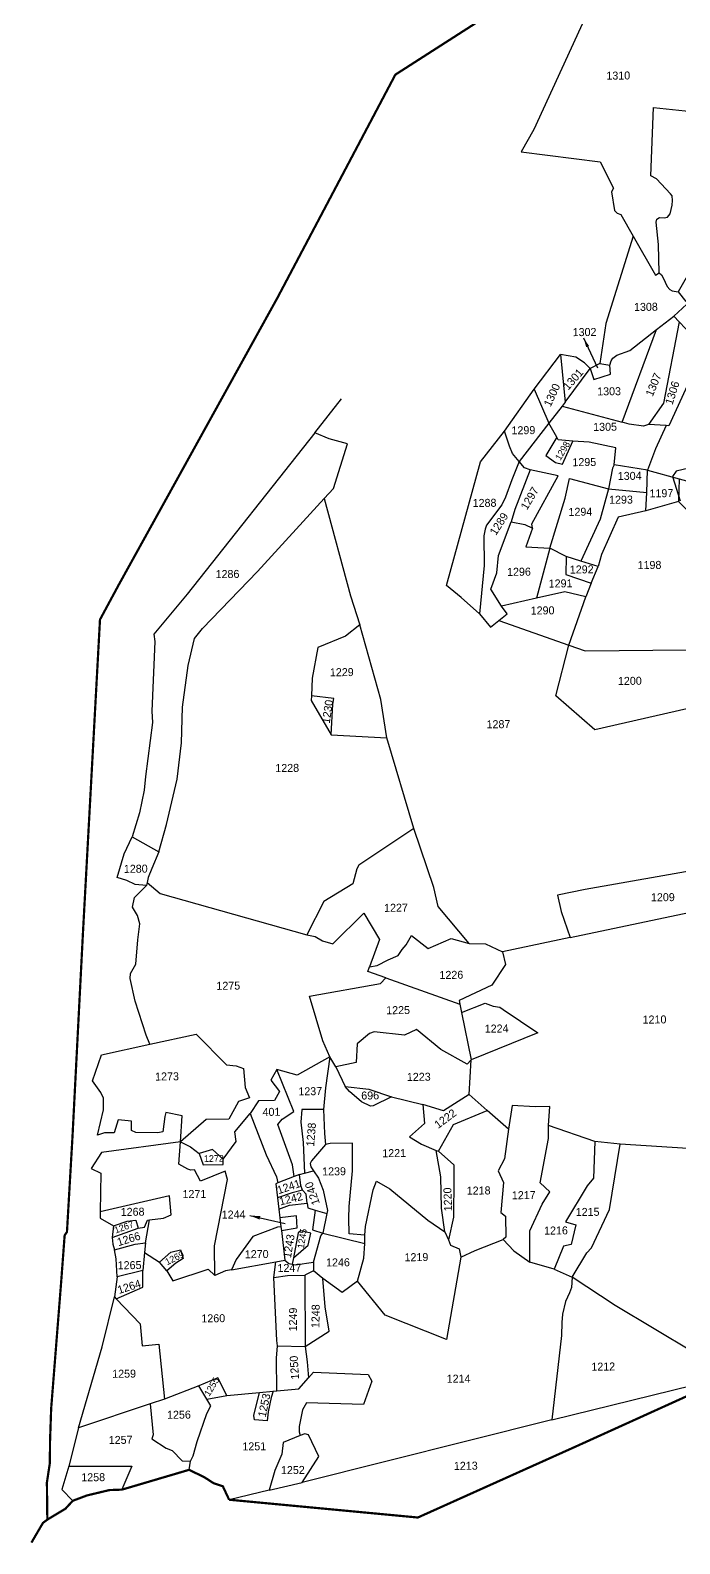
# Model space of a CAD drawing. Header units: metres. Extents: x 257898 to 399530132, y -350026824 to 2185287.
# Drawn here: x 259503 to 260250, y 2177300 to 2179043 of the extents above; entities that cross this region are included whole.
import ezdxf

# ---------------------------------------------------------------- set-up
doc = ezdxf.new("R2010")
doc.units = ezdxf.units.M
doc.linetypes.add('DIVIDE', pattern=[1.25, 0.5, -0.25, 0, -0.25, 0, -0.25])
for name, color, linetype in [('OFF', 1, 'Continuous'), ('POLY_PARCEL', 6, 'Continuous'), ('POLY_ROAD', 30, 'Continuous'), ('SYM_ARROW', 1, 'Continuous'), ('TEXT_PARCEL', 7, 'Continuous'), ('V_BOUND_LINE', 7, 'Continuous'), ('V_DIVIDE_LINE', 7, 'DIVIDE')]:
    doc.layers.add(name, color=color, linetype=linetype)
doc.styles.get("Standard").update_dxf_attribs({"font": 'simplex.shx'})
doc.styles.add('TEXT_MAP', font='', dxfattribs={"height": 1.8})
doc.styles.get('TEXT_MAP').set_extended_font_data('Kruti Dev 050')
doc.dimstyles.get("Standard").update_dxf_attribs({"dimtxt": 0.18, "dimasz": 0.18, "dimexe": 0.18, "dimexo": 0.0625, "dimgap": 0.09, "dimtad": 0, "dimtih": 1, "dimtoh": 1, "dimdec": 4, "dimzin": 0, "dimdsep": 46, "dimtxsty": 'Standard', "dimcen": 0.09, "dimadec": 0, "dimazin": 0, "dimtfac": 1, "dimtdec": 4, "dimtofl": 0, "dimtmove": 0, "dimatfit": 3, "dimfxl": 1, "dimtolj": 1, "dimtzin": 0, "dimarcsym": 0})

# ---------------------------------------------------------------- blocks, each defined once
blk = doc.blocks.new('TEXTARROW')
blk.add_leader([(0, 0), (8.64, 0)], dimstyle='Standard', override={"dimtxt": 2.5, "dimasz": 2.5, "dimexe": 1.25, "dimexo": 0.625, "dimgap": 0.625, "dimtad": 1, "dimtih": 0, "dimtoh": 0, "dimzin": 8, "dimcen": 2.5, "dimtofl": 1})

msp = doc.modelspace()

# ---------------------------------------------------------------- linework, layer by layer
at = {"layer": 'OFF'}
msp.add_lwpolyline([(259652.4, 2178048.6), (259821.5, 2178001.2)], dxfattribs=at)
at = {"layer": 'POLY_PARCEL'}
for points in [[(260214.7, 2179116.5), (260212.7, 2179111.5), (260168.6, 2179115.8), (260082.4, 2178928.4), (260068.1, 2178902.5), (260158.9, 2178891), (260174.4, 2178860.9), (260171.9, 2178856.5), (260175.4, 2178835), (260178.3, 2178832), (260182.7, 2178830.5), (260197, 2178805.4)], [(260226.7, 2178763.2), (260226.2, 2178796), (260223.4, 2178821.6), (260224.1, 2178824.9), (260227.1, 2178826.9), (260232.5, 2178826.4), (260236.3, 2178827.5), (260239.3, 2178831), (260241.7, 2178841), (260242.2, 2178846.5), (260241.6, 2178851.9), (260239.7, 2178854.2), (260223.9, 2178871.5), (260217.4, 2178875.1), (260220.4, 2178953.6), (260278.7, 2178947.5), (260286.9, 2178931.6), (260290.6, 2178929), (260294.9, 2178928), (260307.1, 2178925.1)], [(260197, 2178805.4), (260165.6, 2178705), (260158.6, 2178658.8)], [(260197, 2178805.4), (260222.7, 2178760.5), (260226.7, 2178763.2)], [(260226.7, 2178763.2), (260229.3, 2178761.1), (260231.5, 2178757.5), (260236.1, 2178747.7), (260239, 2178744.1), (260241.9, 2178742.5), (260248.7, 2178741.4)], [(260243.7, 2178713.5), (260258.7, 2178727.3)], [(260169.9, 2178656.9), (260171.7, 2178661.8), (260173.4, 2178664.9), (260178.2, 2178668.5), (260192.9, 2178673.7), (260223.9, 2178698)], [(260184.3, 2178591.2), (260223.9, 2178698)], [(260249.8, 2178707), (260231.6, 2178613.3), (260214.6, 2178588.8)], [(260223.9, 2178698), (260243.7, 2178713.5)], [(260249.8, 2178707), (260264.4, 2178691.6), (260260.5, 2178667.5), (260261.2, 2178638.3), (260237.9, 2178587.1), (260235, 2178587.3)], [(260243.7, 2178713.5), (260249.8, 2178707)], [(260082.9, 2178629.2), (260113.3, 2178669.3)], [(260147.4, 2178653.2), (260140.9, 2178659.7), (260131, 2178666), (260113.3, 2178669.3)], [(260113.3, 2178669.3), (260118.6, 2178614.4)], [(260118.6, 2178614.4), (260147.4, 2178653.2)], [(260158.6, 2178658.8), (260147.4, 2178653.2)], [(260147.4, 2178653.2), (260151.8, 2178640.5), (260170.9, 2178646.5), (260169.9, 2178656.9)], [(260158.6, 2178658.8), (260169.9, 2178656.9)], [(260049, 2178580.9), (260082.9, 2178629.2)], [(260082.9, 2178629.2), (260099.8, 2178590)], [(259830.7, 2178579.1), (259861.4, 2178618.1)], [(260118.6, 2178614.4), (260115.1, 2178609.9)], [(260115.1, 2178609.9), (260099.8, 2178590)], [(260115.1, 2178609.9), (260184.3, 2178591.2)], [(259830.7, 2178579.1), (259683.7, 2178393.1), (259645.3, 2178347.2), (259646.6, 2178338.9), (259642.8, 2178258.5), (259643.6, 2178245.4), (259635.5, 2178183.5), (259634.3, 2178167.5), (259628.6, 2178141.7), (259620.5, 2178113.7)], [(259841.4, 2178503.6), (259851.9, 2178515.1), (259868.1, 2178566.3), (259847, 2178572.3), (259830.7, 2178579.1)], [(260019.9, 2178370.8), (259998.9, 2178389.5), (259981.9, 2178403.2), (260021.3, 2178545.7), (260049, 2178580.9)], [(260065.8, 2178545.9), (260058.2, 2178555.3), (260054.5, 2178563.6), (260049, 2178580.9)], [(260099.8, 2178590), (260065.8, 2178545.9)], [(260099.8, 2178590), (260099.9, 2178590)], [(260108.9, 2178573.9), (260099.9, 2178590)], [(260214.6, 2178588.8), (260208.8, 2178586.8), (260192.3, 2178588.9), (260184.3, 2178591.2)], [(260235, 2178587.3), (260222.5, 2178560.8), (260213.3, 2178536.2)], [(260235, 2178587.3), (260214.6, 2178588.8)], [(260295, 2178578), (260267.5, 2178567.5), (260268.8, 2178544.6), (260267.8, 2178542.7), (260266.9, 2178539.2), (260260.9, 2178538.5), (260246.5, 2178534.8), (260242.1, 2178528.6), (260250.9, 2178500.7)], [(260108.9, 2178573.9), (260096.3, 2178552.8), (260107.6, 2178545), (260115.6, 2178543), (260127.3, 2178569.6)], [(260127.3, 2178569.6), (260110.6, 2178570.8), (260108.9, 2178573.9)], [(260175.2, 2178542.3), (260176.8, 2178561.9), (260146.1, 2178568.3), (260127.3, 2178569.6)], [(260249.7, 2178526), (260265.1, 2178521.7), (260261.3, 2178557.6), (260262.8, 2178560.8), (260265.7, 2178562.3), (260289.4, 2178572.7)], [(260065.8, 2178545.9), (260057.4, 2178525.1), (260050.1, 2178504.9), (260045.7, 2178496.2), (260028.2, 2178472.8), (260026.5, 2178468.1), (260025, 2178460.3), (260025.4, 2178426.4), (260019.9, 2178370.8)], [(260078.2, 2178536.3), (260072, 2178538.9), (260065.8, 2178545.9)], [(260175.2, 2178542.3), (260173.2, 2178538.2), (260168.6, 2178514.4)], [(260213.3, 2178536.2), (260175.2, 2178542.3)], [(260078.2, 2178536.3), (260060.7, 2178490.6), (260056.5, 2178476.5)], [(260080.9, 2178469.4), (260080.1, 2178474.2), (260110.6, 2178529.7), (260078.2, 2178536.3)], [(260100.8, 2178446.3), (260118.5, 2178503.9), (260123.5, 2178526.4), (260168.6, 2178514.4)], [(260212.6, 2178510.4), (260213.3, 2178536.2)], [(260213.3, 2178536.2), (260249.7, 2178526)], [(260249.7, 2178526), (260249.2, 2178500.1)], [(260168.6, 2178514.4), (260158.9, 2178479.8), (260136.8, 2178431.4)], [(260168.6, 2178514.4), (260212.6, 2178510.4)], [(260211.5, 2178489.2), (260212.6, 2178510.4)], [(259651, 2178096.7), (259660, 2178128), (259672.3, 2178180.1), (259677.1, 2178222), (259678.1, 2178263), (259684.9, 2178311.2), (259691.9, 2178342.1), (259701.3, 2178353.9), (259764.6, 2178419.5), (259841.4, 2178503.6)], [(259841.4, 2178503.6), (259871.6, 2178391.3), (259882.4, 2178358)], [(260211.5, 2178489.2), (260179.5, 2178482.1), (260160.4, 2178438.9), (260156.5, 2178425.3)], [(260249.2, 2178500.1), (260211.5, 2178489.2)], [(260269.9, 2178479.5), (260249.2, 2178500.1)], [(260045.2, 2178379.6), (260033, 2178399.2), (260040.1, 2178417.7), (260042, 2178437.8), (260056.5, 2178476.5)], [(260056.5, 2178476.5), (260072.2, 2178473.4), (260080.9, 2178469.4)], [(260080.9, 2178469.4), (260073.5, 2178447.7), (260100.8, 2178446.3)], [(260100.8, 2178446.3), (260085.7, 2178388.7)], [(260119.7, 2178436.7), (260100.8, 2178446.3)], [(260119.7, 2178436.7), (260119.3, 2178416.1), (260148.7, 2178406)], [(260136.8, 2178431.4), (260119.7, 2178436.7)], [(260156.5, 2178425.3), (260136.8, 2178431.4)], [(260148.7, 2178406), (260156.5, 2178425.3)], [(260148.7, 2178406), (260142.3, 2178390.1)], [(260085.7, 2178388.7), (260045.2, 2178379.6)], [(260142.3, 2178390.1), (260118.2, 2178396), (260085.7, 2178388.7)], [(260122.9, 2178334.6), (260142.3, 2178390.1)], [(260019.9, 2178370.8), (260032.6, 2178355.1), (260042.1, 2178362.8)], [(260042.1, 2178362.8), (260052, 2178370.8), (260045.2, 2178379.6)], [(259882.4, 2178358), (259865.7, 2178345.1), (259834.1, 2178332), (259827.4, 2178296.7), (259826.7, 2178276.4)], [(259913.3, 2178227.9), (259906.6, 2178271.9), (259882.4, 2178358)], [(260042.1, 2178362.8), (260122.9, 2178334.6)], [(260293.8, 2178269.2), (260152.7, 2178236.9), (260108, 2178276.4), (260122.9, 2178334.6)], [(260122.9, 2178334.6), (260141.8, 2178328), (260258.6, 2178329.1)], [(259826.7, 2178276.4), (259826.5, 2178270.7), (259849.2, 2178231.2)], [(259849.2, 2178231.2), (259851.3, 2178266.6), (259852.5, 2178273.3), (259826.7, 2178276.4)], [(259849.2, 2178231.2), (259913.3, 2178227.9)], [(259944.4, 2178123.6), (259913.3, 2178227.9)], [(259944.4, 2178123.6), (259881.1, 2178081.4), (259878.8, 2178077), (259874.2, 2178059.8), (259840.9, 2178039.4), (259821.5, 2178001.2)], [(260008.1, 2177991), (259972.6, 2178033.5), (259967.5, 2178055.6), (259944.4, 2178123.6)], [(259636.7, 2178057.9), (259623.8, 2178059.2), (259614.3, 2178063.5), (259603.1, 2178066.9), (259611.3, 2178094.5), (259620.5, 2178113.7)], [(259620.5, 2178113.7), (259651, 2178096.7)], [(259651, 2178096.7), (259643, 2178077.3), (259638.7, 2178066.9), (259637.5, 2178061.5)], [(260384.7, 2178052.8), (260374.9, 2178094.2), (260141.5, 2178053.2), (260109.8, 2178046.9), (260114, 2178028.1), (260124.4, 2177998.1)], [(259640.8, 2177875.1), (259636.6, 2177885.4), (259623.9, 2177924.6), (259618, 2177950.7), (259618.5, 2177956.6), (259624.5, 2177967.2), (259626.9, 2177995.3), (259629.3, 2178013.8), (259626.5, 2178023.4), (259620.6, 2178032.8), (259623.1, 2178044), (259636.7, 2178057.9)], [(259637.5, 2178061.5), (259636.7, 2178057.9)], [(259637.5, 2178061.5), (259652.4, 2178048.6)], [(260124.4, 2177998.1), (260384.7, 2178052.8)], [(259821.5, 2178001.2), (259831.1, 2177999), (259839.5, 2177994.3), (259851.2, 2177990.7), (259886.9, 2178025.9), (259904.9, 2177995.7), (259893.3, 2177964.1)], [(259893.3, 2177964.1), (259902.4, 2177965.7), (259915.1, 2177972.1), (259926.3, 2177977.2), (259931, 2177984.1), (259935.5, 2177989.6), (259941.7, 2178000.3), (259960.8, 2177985.5), (259987.4, 2177996.8), (260008.1, 2177991)], [(260008.1, 2177991), (260027, 2177990.6), (260046.6, 2177981.4)], [(260124.4, 2177998.1), (260046.6, 2177981.4)], [(260046.6, 2177981.4), (260049.8, 2177966.8), (260034.4, 2177943.1), (259996.5, 2177925.4), (259997.4, 2177921.1)], [(259847.9, 2177860.5), (259839.7, 2177879.2), (259824.3, 2177930.6), (259906.2, 2177945.1), (259912.2, 2177951.4)], [(259912.2, 2177951.4), (259891.7, 2177958.9), (259893.3, 2177964.1)], [(259912.2, 2177951.4), (259997.4, 2177921.1)], [(259997.4, 2177921.1), (259999.3, 2177911.5)], [(259999.3, 2177911.5), (260026.4, 2177922.3), (260035.7, 2177918.9), (260043.6, 2177917.6), (260047.2, 2177915.2), (260087, 2177888.4), (260010.5, 2177857.2)], [(259999.3, 2177911.5), (260010.5, 2177857.2)], [(259640.8, 2177875.1), (259693.9, 2177886.8), (259728.8, 2177851.4), (259739.9, 2177850.1), (259748.3, 2177847), (259750.2, 2177825.3), (259755.2, 2177813.3), (259742.7, 2177809), (259731.4, 2177788.9), (259705.3, 2177788.3), (259676, 2177762.6)], [(260010.5, 2177857.2), (260005.7, 2177852.1), (259975.7, 2177869.2), (259947.6, 2177892.2), (259933.9, 2177885.7), (259898.8, 2177889.3), (259893.5, 2177887.4), (259879.1, 2177875.7), (259878.2, 2177854), (259854.6, 2177849.1)], [(259676, 2177762.6), (259677.7, 2177792.6), (259659.2, 2177796.4), (259657.8, 2177792), (259655.5, 2177774.1), (259650, 2177773.1), (259624.5, 2177773.5), (259619.4, 2177775.8), (259619.5, 2177786.4), (259604.2, 2177788.1), (259599.5, 2177773), (259588.4, 2177773.1), (259580.6, 2177770.5), (259587.2, 2177799.5), (259587.5, 2177813.1), (259584.3, 2177819.4), (259574.5, 2177832.9), (259585.2, 2177862.9), (259640.8, 2177875.1)], [(259786.9, 2177846.1), (259780, 2177833.7), (259790, 2177820.7), (259784, 2177810.4), (259765.7, 2177810), (259756.1, 2177795.4)], [(259847.9, 2177860.5), (259810.3, 2177839.4), (259786.9, 2177846.1)], [(259806.6, 2177722.7), (259804.9, 2177736.3), (259787.9, 2177782.6), (259793, 2177788.9), (259806.5, 2177797.8), (259786.9, 2177846.1)], [(259847.9, 2177860.5), (259842.9, 2177825), (259840.4, 2177800.1)], [(259854.6, 2177849.1), (259847.9, 2177860.5)], [(259854.6, 2177849.1), (259865.3, 2177826.5)], [(260008.1, 2177817.3), (260010.5, 2177857.2)], [(259918.7, 2177814.4), (259897.7, 2177804.3), (259894.6, 2177803.8), (259884.3, 2177808.8), (259870.6, 2177820.7), (259865.3, 2177826.5)], [(259865.3, 2177826.5), (259892.5, 2177823.4), (259918.7, 2177814.4)], [(259918.7, 2177814.4), (259954.8, 2177805.6)], [(260008.1, 2177817.3), (259978.7, 2177798.4), (259954.8, 2177805.6)], [(260028.9, 2177798.9), (260008.1, 2177817.3)], [(259725.2, 2177742.8), (259740, 2177763.1), (259738.5, 2177774.4), (259756.1, 2177795.4)], [(259756.1, 2177795.4), (259774.4, 2177747.9), (259786.4, 2177722.6), (259787.9, 2177715.4)], [(259840.4, 2177800.1), (259815.6, 2177799.8), (259814.5, 2177785.2), (259817.3, 2177762.1), (259818.5, 2177726.6)], [(259840.4, 2177800.1), (259841.8, 2177772.2), (259843, 2177759.6)], [(259954.8, 2177805.6), (259956.7, 2177783.7), (259939.6, 2177768.5), (259953.4, 2177760.1), (259970.2, 2177752.9)], [(259972.7, 2177751.8), (259990.1, 2177782.7), (260028.9, 2177798.9)], [(260053.4, 2177777.4), (260028.9, 2177798.9)], [(260099.4, 2177781.4), (260100.8, 2177803.5), (260084.2, 2177802.9), (260057.7, 2177804.7), (260053.4, 2177777.4)], [(260053.4, 2177777.4), (260048.8, 2177743.2), (260041.7, 2177729.2), (260047.7, 2177715.8), (260044.4, 2177681.2), (260050, 2177677), (260050.3, 2177653), (260047.2, 2177650.1)], [(260078, 2177624.3), (260077.9, 2177660.2), (260092.3, 2177691.1), (260100.8, 2177705), (260089.7, 2177715.5), (260099.3, 2177766.6), (260099.4, 2177781.4)], [(260152.8, 2177763), (260099.4, 2177781.4)], [(259676, 2177762.6), (259584.9, 2177750.4), (259573.3, 2177732.1), (259584.1, 2177726.7), (259583.5, 2177682.2)], [(259715.5, 2177609), (259714.9, 2177643.1), (259730, 2177719.5), (259727.2, 2177729), (259698.8, 2177717.5), (259692.1, 2177730.5), (259687.8, 2177730.2), (259684.2, 2177731.3), (259674.2, 2177737.1), (259676, 2177762.6)], [(259676, 2177762.6), (259687.4, 2177756.9), (259697.6, 2177749.4)], [(259843, 2177759.6), (259826.8, 2177740.9), (259825.3, 2177737.7), (259825.8, 2177734), (259829, 2177729.4)], [(259888, 2177655.4), (259870.1, 2177657), (259869.7, 2177674.7), (259870.1, 2177688.4), (259873.8, 2177729.2), (259873.9, 2177761.2), (259848.2, 2177760.7), (259843, 2177759.6)], [(260152.8, 2177763), (260151.1, 2177720.9), (260144, 2177711.9), (260119.2, 2177670.8), (260130.9, 2177667), (260125.5, 2177644.6), (260116.6, 2177642.6), (260106, 2177616.3)], [(260126.8, 2177607), (260143.6, 2177635.1), (260148.9, 2177640.6), (260169.5, 2177684.8), (260181.9, 2177760.2)], [(260181.9, 2177760.2), (260152.8, 2177763)], [(260621.8, 2177734.7), (260612.8, 2177732.3), (260181.9, 2177760.2)], [(259725.2, 2177742.8), (259712.6, 2177754), (259697.6, 2177749.4)], [(259697.6, 2177749.4), (259701.9, 2177736.1), (259725.1, 2177736.6), (259725.2, 2177742.8)], [(259980.2, 2177659.3), (259976.5, 2177686.4), (259975.6, 2177722.6), (259970.2, 2177752.9)], [(259970.2, 2177752.9), (259972.7, 2177751.8)], [(259972.7, 2177751.8), (259990.5, 2177736.3), (259990.5, 2177720.7), (259990.1, 2177675.9), (259984.5, 2177649.9)], [(259806.6, 2177722.7), (259787.9, 2177715.4)], [(259812.8, 2177725.2), (259806.6, 2177722.7)], [(259812.8, 2177725.2), (259818.5, 2177726.6)], [(259816.3, 2177706.9), (259814.6, 2177712.5), (259812.8, 2177725.2)], [(259818.5, 2177726.6), (259829, 2177729.4)], [(259829, 2177729.4), (259834.7, 2177721), (259840.3, 2177707.1), (259845, 2177683.7), (259844.5, 2177680.1)], [(259787.9, 2177715.4), (259785.8, 2177714.5), (259787.7, 2177698.2)], [(259816.3, 2177706.9), (259804.3, 2177704.2), (259787.7, 2177698.2)], [(259821.6, 2177692.3), (259820.5, 2177702.5), (259816.3, 2177706.9)], [(259888, 2177655.4), (259888.9, 2177665.3), (259897.7, 2177707.4), (259901.4, 2177717.6), (259916.7, 2177708.8), (259960.4, 2177672.6), (259980.2, 2177659.3)], [(259640.4, 2177672.8), (259656.4, 2177674.8), (259665.3, 2177678.5), (259663.2, 2177700.6), (259583.5, 2177682.2)], [(259787.7, 2177698.2), (259789.2, 2177685.1)], [(259789.2, 2177685.1), (259801.4, 2177689.8), (259821.6, 2177692.3)], [(259821.6, 2177692.3), (259822.3, 2177686.9), (259831, 2177684.2)], [(259583.5, 2177682.2), (259583.4, 2177674.9), (259598.8, 2177665.9)], [(259598.8, 2177665.9), (259614.4, 2177671.3), (259624.6, 2177672.7), (259627.4, 2177663.5)], [(259627.4, 2177663.5), (259634.4, 2177664.3), (259637.9, 2177672.5), (259640.4, 2177672.8)], [(259635.7, 2177646.5), (259640.4, 2177672.8)], [(259789.2, 2177685.1), (259790.3, 2177675.4)], [(259792.1, 2177660.7), (259810.1, 2177663.6), (259809.3, 2177677.6), (259790.3, 2177675.4)], [(259790.3, 2177675.4), (259791.6, 2177664.9)], [(259831, 2177684.2), (259827.8, 2177661.3), (259839.6, 2177657.5)], [(259831, 2177684.2), (259844.5, 2177680.1)], [(259844.5, 2177680.1), (259839.6, 2177657.5)], [(259598.8, 2177665.9), (259597.3, 2177652.4)], [(259597.3, 2177652.4), (259627.4, 2177663.5)], [(259597.3, 2177652.4), (259598.1, 2177644.9), (259600, 2177638.4)], [(259791.6, 2177664.9), (259787.6, 2177664.5), (259759, 2177653.8), (259739.9, 2177627.2), (259734.5, 2177615.2)], [(259791.6, 2177664.9), (259792.1, 2177660.7)], [(259792.1, 2177660.7), (259796.1, 2177626.4)], [(259828.9, 2177624.2), (259837.5, 2177654.5), (259839.6, 2177657.5)], [(259839.6, 2177657.5), (259887.9, 2177645.8)], [(259887.9, 2177645.8), (259888, 2177655.4)], [(259980.2, 2177659.3), (259984.5, 2177649.9)], [(259600, 2177638.4), (259623.7, 2177644.8), (259635.7, 2177646.5)], [(259602.9, 2177607.2), (259601.9, 2177628.2), (259600, 2177638.4)], [(259634.6, 2177635.3), (259632.6, 2177614.7)], [(259635.7, 2177646.5), (259634.6, 2177635.3)], [(259634.6, 2177635.3), (259651.6, 2177624)], [(259651.6, 2177624), (259664.8, 2177635.8), (259675.9, 2177638.5), (259679.2, 2177628.6), (259670.5, 2177623), (259660.2, 2177614.4)], [(259879.5, 2177602.2), (259887.1, 2177628.9), (259887.9, 2177645.8)], [(259984.5, 2177649.9), (259986.8, 2177643.8), (259996.6, 2177639.4), (259998.5, 2177630)], [(259998.5, 2177630), (260015.2, 2177637.6), (260047.2, 2177650.1)], [(260047.2, 2177650.1), (260059.4, 2177637.1), (260078, 2177624.3)], [(259660.2, 2177614.4), (259651.6, 2177624)], [(259734.5, 2177615.2), (259785.5, 2177624.5)], [(259783.4, 2177606.7), (259785.5, 2177624.5)], [(259785.5, 2177624.5), (259796.1, 2177626.4)], [(259796.1, 2177626.4), (259800.7, 2177622.6), (259804.5, 2177621.7)], [(259805.9, 2177629.1), (259804.5, 2177621.7)], [(259804.5, 2177621.7), (259807.9, 2177621), (259828.9, 2177624.2)], [(259828.9, 2177624.2), (259829, 2177614.1)], [(259998.5, 2177630), (259982, 2177535.1), (259911.3, 2177563), (259879.5, 2177602.2)], [(260106, 2177616.3), (260078, 2177624.3)], [(259602.9, 2177607.2), (259599.9, 2177584.2)], [(259602, 2177582.1), (259632.5, 2177595.5), (259632.6, 2177614.7)], [(259632.6, 2177614.7), (259602.9, 2177607.2)], [(259660.2, 2177614.4), (259667.1, 2177602.8), (259707.8, 2177616.2), (259715.5, 2177609)], [(259734.5, 2177615.2), (259727.8, 2177614.4), (259715.5, 2177609)], [(259783.4, 2177606.7), (259799.2, 2177608.8), (259819, 2177609.2)], [(259787.7, 2177527.9), (259786.8, 2177534), (259783.4, 2177606.7)], [(259829, 2177614.1), (259819, 2177609.2)], [(259819, 2177609.2), (259819.4, 2177527)], [(259819.4, 2177527), (259846.9, 2177544.6), (259842.4, 2177572.9), (259839.9, 2177605.5)], [(259839.9, 2177605.5), (259829, 2177614.1)], [(259879.5, 2177602.2), (259862, 2177589.3), (259839.9, 2177605.5)], [(260126.8, 2177607), (260126.1, 2177595.2), (260123.7, 2177589), (260119, 2177578.9), (260115.7, 2177564.3), (260114.7, 2177554.7), (260114.5, 2177539.7), (260103.3, 2177442.7)], [(260106, 2177616.3), (260126.8, 2177607)], [(260310.9, 2177493.6), (260176.3, 2177574.3), (260126.8, 2177607)], [(259558.6, 2177433.3), (259585.7, 2177526.7), (259599.9, 2177584.2)], [(259599.9, 2177584.2), (259602, 2177582.1)], [(259602, 2177582.1), (259629.7, 2177553.3), (259631.7, 2177527.8), (259651.2, 2177529.8), (259657.7, 2177466.5)], [(259786.7, 2177476.1), (259786.4, 2177513.5), (259787.7, 2177527.9)], [(259787.7, 2177527.9), (259819.4, 2177527)], [(259819.4, 2177527), (259821.7, 2177509.5), (259823.3, 2177491.1)], [(259823.3, 2177491.1), (259829.1, 2177497.6), (259892, 2177494.7), (259896, 2177487.2), (259886.5, 2177460.5), (259821, 2177462.1), (259816.3, 2177454.3), (259812.4, 2177434.9), (259812.4, 2177428.8), (259813.7, 2177424.5)], [(259697.1, 2177481.9), (259657.7, 2177466.5)], [(259729.2, 2177470.6), (259718.9, 2177491.1), (259697.1, 2177481.9)], [(259706.1, 2177466.6), (259697.1, 2177481.9)], [(259786.7, 2177476.1), (259812, 2177478.5), (259823.3, 2177491.1)], [(260103.3, 2177442.7), (260310.9, 2177493.6)], [(259640.9, 2177460.9), (259558.6, 2177433.3)], [(259657.7, 2177466.5), (259640.9, 2177460.9)], [(259640.9, 2177460.9), (259644.6, 2177425.4), (259643, 2177420.8), (259659.6, 2177410), (259666.3, 2177407.5), (259677.9, 2177395.6), (259687.6, 2177395.2)], [(259687.6, 2177395.2), (259690.6, 2177401.1), (259695.2, 2177417.9), (259706.1, 2177449.9), (259710.8, 2177458.7), (259706.1, 2177466.6)], [(259706.1, 2177466.6), (259729.2, 2177470.6)], [(259729.2, 2177470.6), (259766.8, 2177474.2)], [(259782.6, 2177475.7), (259780.3, 2177468.3), (259776.9, 2177451.8), (259775.8, 2177441.5), (259761, 2177442.6), (259760.5, 2177447.6), (259766.8, 2177474.2)], [(259766.8, 2177474.2), (259782.6, 2177475.7)], [(259782.6, 2177475.7), (259786.7, 2177476.1)], [(259558.6, 2177433.3), (259547.5, 2177389.2)], [(259816, 2177370.7), (259835.3, 2177400.5), (259823.3, 2177425.3), (259819.1, 2177426.7), (259813.7, 2177424.5)], [(260103.3, 2177442.7), (259816, 2177370.7)], [(259813.7, 2177424.5), (259794, 2177416.5), (259792.7, 2177403.3), (259784.4, 2177384.5), (259778, 2177361.5)], [(259685.8, 2177385.1), (259687.6, 2177395.2)], [(259547.5, 2177389.2), (259539.5, 2177362.3), (259552, 2177349.5)], [(259547.5, 2177389.2), (259619.8, 2177389.2), (259608.6, 2177362.3)], [(259778, 2177361.5), (259731.9, 2177350.7)], [(259778, 2177361.5), (259816, 2177370.7)]]:
    msp.add_lwpolyline(points, dxfattribs=at)
msp.add_lwpolyline([(259805.9, 2177629.1), (259822.8, 2177643.8), (259825.9, 2177657.4), (259814.3, 2177660.2), (259811.4, 2177657.8)], close=True, dxfattribs=at)
at = {"layer": 'POLY_ROAD'}
for points in [[(260307.1, 2178925.1), (260312, 2178917.7), (260312.1, 2178902), (260309.9, 2178883.9), (260299.6, 2178841), (260283, 2178801.8), (260248.7, 2178741.4)], [(260248.7, 2178741.4), (260257.6, 2178730.2)]]:
    msp.add_lwpolyline(points, dxfattribs=at)
at = {"layer": 'V_BOUND_LINE', "const_width": 2.56}
for points in [[(260227.1, 2179193.1), (260216.9, 2179186.4), (260112.8, 2179115.4), (260047.8, 2179069.6), (260041.5, 2179067.3), (259923.2, 2178991.4), (259787.4, 2178734.3), (259604.9, 2178404.1), (259583.3, 2178364), (259563.6, 2178001.7), (259551.7, 2177769.6), (259545.3, 2177659.1), (259542.6, 2177654.9), (259538.8, 2177603.8), (259527.1, 2177455.6), (259525.8, 2177417.9), (259525.6, 2177392.9), (259522.2, 2177370.5), (259522.7, 2177327.8)], [(259731.9, 2177350.7), (259949.1, 2177330.2), (260133, 2177412.9), (260310.9, 2177493.6)], [(259608.6, 2177362.3), (259685.8, 2177385.1)], [(259685.8, 2177385.1), (259703.2, 2177376.7), (259714.2, 2177369.6), (259724.7, 2177366.1), (259731.9, 2177350.7)], [(259552, 2177349.5), (259568.3, 2177355.6), (259594.2, 2177361.8), (259608.6, 2177362.3)], [(259522.7, 2177327.8), (259543.5, 2177340.3), (259552, 2177349.5)]]:
    msp.add_lwpolyline(points, dxfattribs=at)
at = {"layer": 'V_DIVIDE_LINE', "ltscale": 10, "const_width": 2.56, "flags": 128}
msp.add_lwpolyline([(259504.4, 2177301.3), (259517.6, 2177323.9), (259522.7, 2177327.8)], dxfattribs=at)

# ---------------------------------------------------------------- block references
at = {"layer": 'SYM_ARROW'}
for p, xscale, yscale, zscale, rotation in [((260139.8, 2178688.3), 4.405329908036435, 4.405329908036435, 4.405329908036435, 295.0581086934184), ((259755.6, 2177677.9), 4.838771441627801, 4.838771441627801, 4.838771441627801, 347.179131180519)]:
    msp.add_blockref('TEXTARROW', p, dxfattribs=dict(at, xscale=xscale, yscale=yscale, zscale=zscale, rotation=rotation))

# ---------------------------------------------------------------- texts
at = {"layer": 'TEXT_PARCEL', "style": 'TEXT_MAP'}
for s, height, rotation, p in [('1310', 9.21, 0.6646, (260166.1, 2178985.6)), ('1308', 9.21, 0.6646, (260197.9, 2178719.3)), ('1302', 9.21, 0.6646, (260127.3, 2178690.3)), ('1301', 9.21, 48.3051, (260122.1, 2178627.4)), ('1307', 9.21, 67.6596, (260219.3, 2178620.1)), ('1300', 9.21, 65.1494, (260101.8, 2178608.2)), ('1303', 9.21, 0.6646, (260155.5, 2178622.1)), ('1306', 9.21, 72.3583, (260242.1, 2178610.6)), ('1299', 9.21, 0.6646, (260056.9, 2178577.3)), ('1305', 9.21, 0.6646, (260150.9, 2178581.2)), ('1298', 7.68, 59.6809, (260113.1, 2178546.6)), ('1295', 9.21, 0.6646, (260127, 2178540.6)), ('1304', 9.21, 0.6646, (260179.2, 2178524.7)), ('1297', 9.21, 59.3404, (260074.7, 2178489.5)), ('1293', 9.21, 0.6646, (260169.2, 2178497.3)), ('1197', 9.21, 0.6646, (260215.7, 2178504.7)), ('1288', 9.21, 0.6646, (260012.2, 2178493.6)), ('1294', 9.21, 0.6646, (260122.5, 2178483.4)), ('1289', 9.21, 57.219, (260038.9, 2178460.2)), ('1286', 9.21, 0.6646, (259716.4, 2178411.7)), ('1296', 9.21, 0.6646, (260051.8, 2178414.3)), ('1292', 9.21, 0.6646, (260124, 2178417)), ('1198', 9.21, 0.6646, (260202, 2178422.1)), ('1291', 9.21, 0.6646, (260099.7, 2178400.9)), ('1290', 9.21, 0.6646, (260079, 2178369.8)), ('1229', 9.21, 0.6646, (259847.9, 2178298.7)), ('1200', 9.21, 0.6646, (260179.4, 2178288.7)), ('1230', 9.21, 81.4464, (259847.6, 2178243.8)), ('1287', 9.21, 0.6646, (260028.2, 2178238.8)), ('1228', 9.21, 0.6646, (259785.1, 2178188.4)), ('1280', 9.21, 0.6646, (259610.8, 2178072.4)), ('1227', 9.21, 0.6646, (259910.3, 2178027.5)), ('1209', 9.21, 0.6646, (260217.4, 2178039.6)), ('1226', 9.21, 0.6646, (259974, 2177950.2)), ('1275', 9.21, 0.6646, (259717.3, 2177937.7)), ('1225', 9.21, 0.6646, (259912.7, 2177909.6)), ('1224', 9.21, 0.6646, (260026.1, 2177888.4)), ('1210', 9.21, 0.6646, (260207.8, 2177898.8)), ('1273', 9.21, 0.6646, (259646.8, 2177833.3)), ('1223', 9.21, 0.6646, (259936.5, 2177832.8)), ('1237', 9.21, 0.6646, (259811.6, 2177816.2)), ('696', 9.21, 0.6646, (259884, 2177811.4)), ('401', 9.21, 0.6646, (259770.4, 2177792.5)), ('1222', 9.21, 36.8012, (259972.5, 2177777.5)), ('1238', 9.21, 85.3283, (259829.7, 2177757.1)), ('1272', 7.68, 0.6646, (259703, 2177739.6)), ('1221', 9.21, 0.6646, (259908.2, 2177745)), ('1239', 9.21, 0.6646, (259839, 2177724)), ('1271', 9.21, 0.6646, (259678.3, 2177697.9)), ('1241', 9.21, 18.2228, (259788.9, 2177702.4)), ('1242', 9.21, 13.953, (259790.8, 2177689.4)), ('1240', 9.21, 109.4371, (259836.5, 2177691.9)), ('1220', 9.21, 92.1537, (259988.6, 2177682.9)), ('1218', 9.21, 0.6646, (260005.4, 2177701.9)), ('1217', 9.21, 0.6646, (260057.3, 2177696.6)), ('1267', 7.68, 19.9853, (259601.4, 2177657.1)), ('1268', 9.21, 0.6646, (259607.2, 2177677.4)), ('1244', 9.21, 0.6646, (259723.4, 2177674.3)), ('1215', 9.21, 0.6646, (260130.8, 2177677.3)), ('1266', 9.21, 17.1566, (259604.6, 2177642.5)), ('1243', 9.21, 80.7528, (259803, 2177628.4)), ('1245', 7.68, 81.4952, (259818, 2177639.5)), ('1216', 9.21, 0.6646, (260094.4, 2177655.9)), ('1269', 7.68, 26.6501, (259660.6, 2177620.5)), ('1270', 9.21, 0.6646, (259750, 2177628.7)), ('1219', 9.21, 0.6646, (259933.8, 2177625.2)), ('1265', 9.21, 0.6646, (259603.7, 2177616)), ('1247', 9.21, 0.6646, (259787.6, 2177612.8)), ('1246', 9.21, 0.6646, (259843.5, 2177619.2)), ('1264', 9.21, 17.273, (259605.1, 2177587.5)), ('1249', 9.21, 89.3314, (259809.8, 2177544.4)), ('1248', 9.21, 89.3616, (259835.8, 2177548.2)), ('1260', 9.21, 0.6646, (259700, 2177554.8)), ('1250', 9.21, 93.5293, (259812.4, 2177489.4)), ('1259', 9.21, 0.6646, (259597.4, 2177491)), ('1212', 9.21, 0.6646, (260148.8, 2177499.2)), ('1255', 7.68, 58.6389, (259709.1, 2177469.1)), ('1214', 9.21, 0.6646, (259982.3, 2177485.3)), ('1253', 9.21, 78.0024, (259773.9, 2177445.1)), ('1256', 9.21, 0.6646, (259660.5, 2177443.8)), ('1257', 9.21, 0.6646, (259593.4, 2177414.8)), ('1251', 9.21, 0.6646, (259747.2, 2177407.4)), ('1213', 9.21, 0.6646, (259990.6, 2177385)), ('1258', 9.21, 0.6646, (259561.8, 2177371.8)), ('1252', 9.21, 0.6646, (259791.6, 2177380.1))]:
    msp.add_text(s, height=height, rotation=rotation, dxfattribs=at).set_placement(p)

doc.saveas('drawing.dxf')
